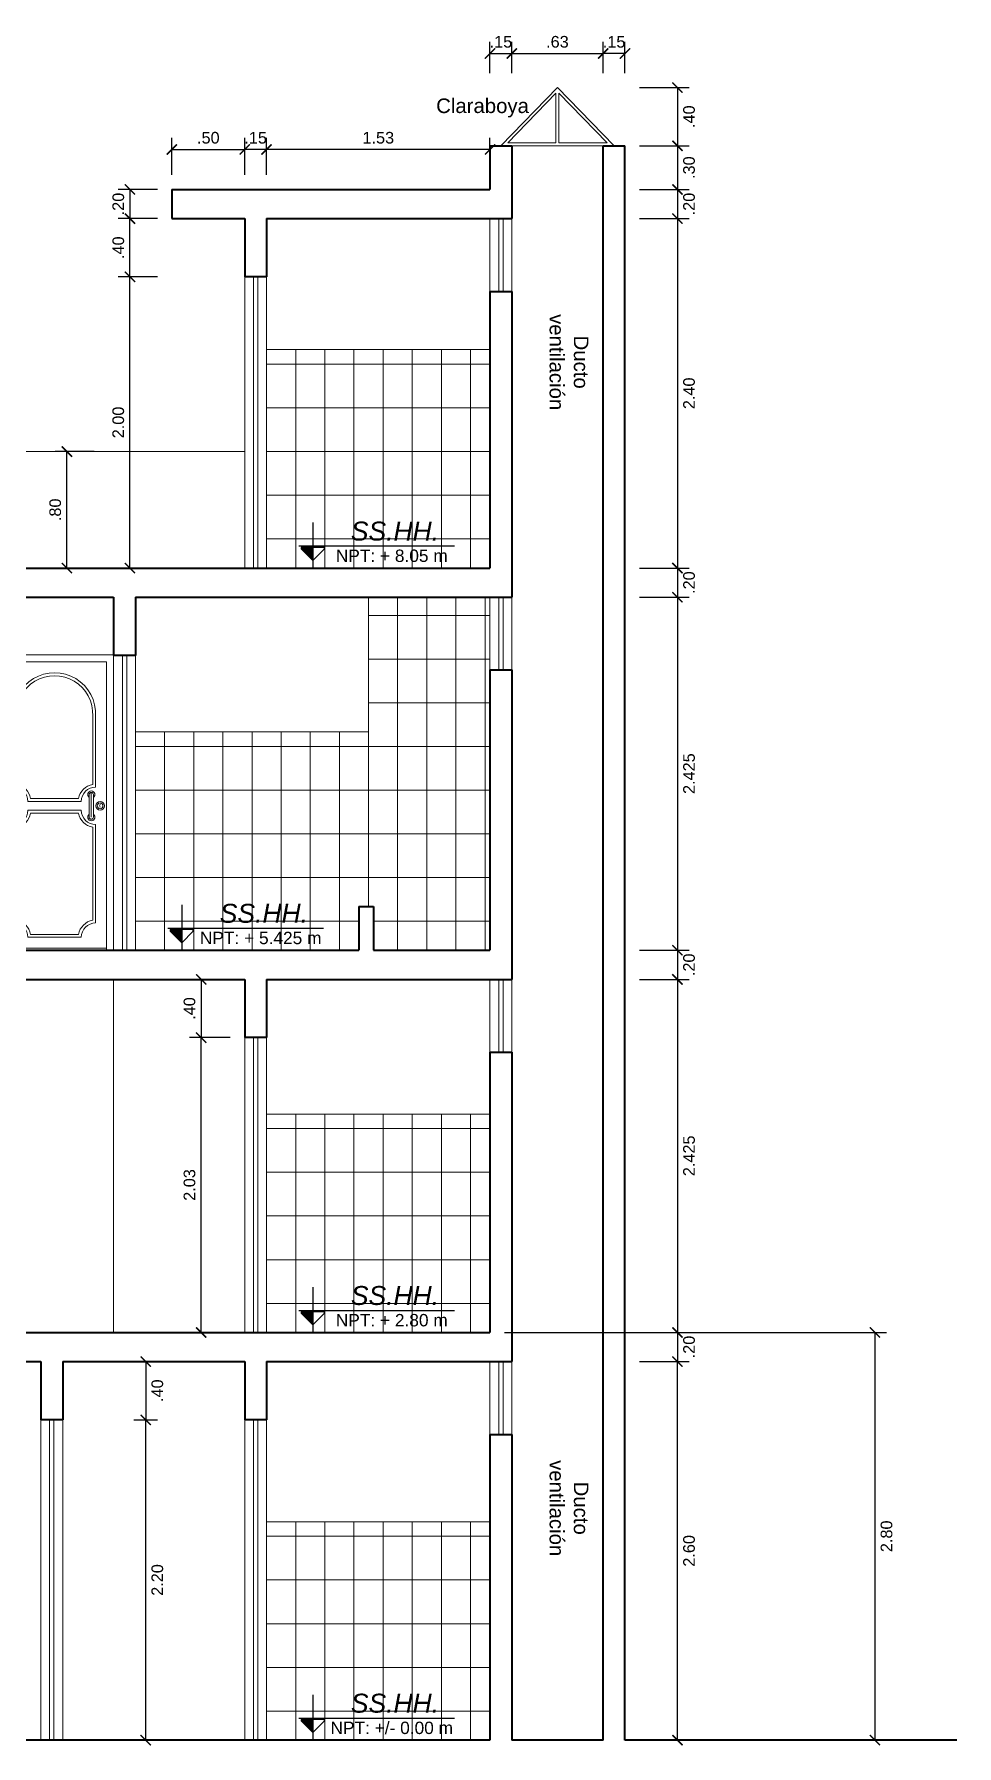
# Model space of a CAD drawing. Header units: millimetres. Extents: x 148 to 461, y 24 to 94.
# Drawn here: x 179.15 to 185.48, y 43.64 to 55.4 of the extents above; entities that cross this region are included whole.
import ezdxf

# ---------------------------------------------------------------- set-up
doc = ezdxf.new("R2010")
doc.units = ezdxf.units.MM
doc.header["$PDMODE"] = 32
doc.linetypes.add('HIDDEN2', pattern=[4.7625, 3.175, -1.5875])
doc.layers.get('0').update_dxf_attribs({"lineweight": 0})
doc.layers.get('Defpoints').update_dxf_attribs({"lineweight": 0})
for name, color, linetype, lineweight in [('A-Dims', 22, 'Continuous', 0), ('A-Stair', 53, 'Continuous', 0), ('A-Text', 30, 'Continuous', 30), ('A-Wall', 153, 'Continuous', 40), ('A-Window Glass', 111, 'Continuous', 0), ('ARQ-PORTAS', 124, 'Continuous', 0), ('linea fachada', 181, 'Continuous', 40), ('muros bajos', 223, 'HIDDEN2', 18)]:
    doc.layers.add(name, color=color, linetype=linetype, lineweight=lineweight)
doc.styles.add('ejes', font='swissel.ttf')
doc.dimstyles.new('DIM50', dxfattribs={"dimtxt": 0.08, "dimasz": 0.07, "dimexe": 0.08, "dimexo": 0.1, "dimgap": 0.04, "dimtad": 2, "dimzin": 4, "dimdsep": 46, "dimtxsty": 'ejes', "dimblk": 'ARCHTICK', "dimcen": 0.05, "dimadec": 0, "dimazin": 0, "dimtfac": 1, "dimtix": 1, "dimtmove": 0, "dimatfit": 3, "dimfxl": 0.08, "dimarcsym": 0})

# ---------------------------------------------------------------- blocks, each defined once
blk = doc.blocks.new('_ArchTick')
at = {"color": 0, "linetype": 'ByBlock', "const_width": 0.15}
blk.add_lwpolyline([(-0.5, -0.5), (0.5, 0.5)], dxfattribs=at)
blk = doc.blocks.new('*D70')
at = {"layer": 'A-Dims', "color": 0, "lineweight": -2}
for p, q in [((179.991, 54.333), (179.723, 54.333)), ((179.803, 54.333), (179.803, 54.133)), ((179.991, 54.133), (179.723, 54.133))]:
    blk.add_line(p, q, dxfattribs=at)
at = {"layer": 'Defpoints', "color": 0}
for p in [(180.091, 54.333), (179.803, 54.133), (180.091, 54.133)]:
    blk.add_point(p, dxfattribs=at)
at = {"layer": 'A-Dims', "color": 0, "lineweight": -2, "xscale": 0.07, "yscale": 0.07, "zscale": 0.07}
for p, rotation in [((179.803, 54.333), 270), ((179.803, 54.133), 90)]:
    blk.add_blockref('_ArchTick', p, dxfattribs=dict(at, rotation=rotation))
at = {"layer": 'A-Dims', "color": 0, "insert": (179.723, 54.233), "char_height": 0.08, "attachment_point": 5, "rotation": 90, "style": 'ejes'}
blk.add_mtext('.20', dxfattribs=at)
blk = doc.blocks.new('*D71')
at = {"layer": 'A-Dims', "color": 0, "lineweight": -2}
for p, q in [((179.991, 54.133), (179.723, 54.133)), ((179.803, 53.733), (179.803, 54.133)), ((179.991, 53.733), (179.723, 53.733))]:
    blk.add_line(p, q, dxfattribs=at)
at = {"layer": 'Defpoints', "color": 0}
for p in [(179.803, 54.133), (180.091, 54.133), (180.091, 53.733)]:
    blk.add_point(p, dxfattribs=at)
at = {"layer": 'A-Dims', "color": 0, "lineweight": -2, "xscale": 0.07, "yscale": 0.07, "zscale": 0.07}
for p, rotation in [((179.803, 54.133), 90), ((179.803, 53.733), 270)]:
    blk.add_blockref('_ArchTick', p, dxfattribs=dict(at, rotation=rotation))
at = {"layer": 'A-Dims', "color": 0, "insert": (179.723, 53.933), "char_height": 0.08, "attachment_point": 5, "rotation": 90, "style": 'ejes'}
blk.add_mtext('.40', dxfattribs=at)
blk = doc.blocks.new('*D72')
at = {"layer": 'A-Dims', "color": 0, "lineweight": -2}
for p, q in [((179.557, 52.533), (179.29, 52.533)), ((179.37, 51.733), (179.37, 52.533)), ((179.557, 51.733), (179.29, 51.733))]:
    blk.add_line(p, q, dxfattribs=at)
at = {"layer": 'Defpoints', "color": 0}
for p in [(179.37, 52.533), (179.657, 52.533), (179.657, 51.733)]:
    blk.add_point(p, dxfattribs=at)
at = {"layer": 'A-Dims', "color": 0, "lineweight": -2, "xscale": 0.07, "yscale": 0.07, "zscale": 0.07}
for p, rotation in [((179.37, 52.533), 90), ((179.37, 51.733), 270)]:
    blk.add_blockref('_ArchTick', p, dxfattribs=dict(at, rotation=rotation))
at = {"layer": 'A-Dims', "color": 0, "insert": (179.29, 52.133), "char_height": 0.08, "attachment_point": 5, "rotation": 90, "style": 'ejes'}
blk.add_mtext('.80', dxfattribs=at)
blk = doc.blocks.new('*D73')
at = {"layer": 'A-Dims', "color": 0, "lineweight": -2}
for p, q in [((179.991, 53.733), (179.723, 53.733)), ((179.803, 51.733), (179.803, 53.733)), ((179.991, 51.733), (179.723, 51.733))]:
    blk.add_line(p, q, dxfattribs=at)
at = {"layer": 'Defpoints', "color": 0}
for p in [(179.803, 53.733), (180.091, 53.733), (180.091, 51.733)]:
    blk.add_point(p, dxfattribs=at)
at = {"layer": 'A-Dims', "color": 0, "lineweight": -2, "xscale": 0.07, "yscale": 0.07, "zscale": 0.07}
for p, rotation in [((179.803, 53.733), 90), ((179.803, 51.733), 270)]:
    blk.add_blockref('_ArchTick', p, dxfattribs=dict(at, rotation=rotation))
at = {"layer": 'A-Dims', "color": 0, "insert": (179.723, 52.733), "char_height": 0.08, "attachment_point": 5, "rotation": 90, "style": 'ejes'}
blk.add_mtext('2.00', dxfattribs=at)
blk = doc.blocks.new('*D74')
at = {"layer": 'A-Dims', "color": 0, "lineweight": -2}
for p, q in [((180.091, 54.433), (180.091, 54.688)), ((180.591, 54.433), (180.591, 54.688)), ((180.091, 54.608), (180.591, 54.608))]:
    blk.add_line(p, q, dxfattribs=at)
at = {"layer": 'Defpoints', "color": 0}
for p in [(180.591, 54.608), (180.091, 54.333), (180.591, 54.333)]:
    blk.add_point(p, dxfattribs=at)
at = {"layer": 'A-Dims', "color": 0, "lineweight": -2, "xscale": 0.07, "yscale": 0.07, "zscale": 0.07, "rotation": 180}
blk.add_blockref('_ArchTick', (180.091, 54.608), dxfattribs=at)
at = {"layer": 'A-Dims', "color": 0, "lineweight": -2, "xscale": 0.07, "yscale": 0.07, "zscale": 0.07}
blk.add_blockref('_ArchTick', (180.591, 54.608), dxfattribs=at)
at = {"layer": 'A-Dims', "color": 0, "insert": (180.341, 54.688), "char_height": 0.08, "attachment_point": 5, "style": 'ejes'}
blk.add_mtext('.50', dxfattribs=at)
blk = doc.blocks.new('*D75')
at = {"layer": 'A-Dims', "color": 0, "lineweight": -2}
for p, q in [((180.591, 54.433), (180.591, 54.688)), ((180.741, 54.433), (180.741, 54.688)), ((180.741, 54.608), (180.591, 54.608))]:
    blk.add_line(p, q, dxfattribs=at)
at = {"layer": 'Defpoints', "color": 0}
for p in [(180.591, 54.608), (180.591, 54.333), (180.741, 54.333)]:
    blk.add_point(p, dxfattribs=at)
at = {"layer": 'A-Dims', "color": 0, "lineweight": -2, "xscale": 0.07, "yscale": 0.07, "zscale": 0.07}
blk.add_blockref('_ArchTick', (180.591, 54.608), dxfattribs=at)
at = {"layer": 'A-Dims', "color": 0, "lineweight": -2, "xscale": 0.07, "yscale": 0.07, "zscale": 0.07, "rotation": 180}
blk.add_blockref('_ArchTick', (180.741, 54.608), dxfattribs=at)
at = {"layer": 'A-Dims', "color": 0, "insert": (180.666, 54.688), "char_height": 0.08, "attachment_point": 5, "style": 'ejes'}
blk.add_mtext('.15', dxfattribs=at)
blk = doc.blocks.new('*D76')
at = {"layer": 'A-Dims', "color": 0, "lineweight": -2}
for p, q in [((180.741, 54.433), (180.741, 54.688)), ((182.275, 54.433), (182.275, 54.688)), ((182.275, 54.608), (180.741, 54.608))]:
    blk.add_line(p, q, dxfattribs=at)
at = {"layer": 'Defpoints', "color": 0}
for p in [(180.741, 54.608), (180.741, 54.333), (182.275, 54.333)]:
    blk.add_point(p, dxfattribs=at)
at = {"layer": 'A-Dims', "color": 0, "lineweight": -2, "xscale": 0.07, "yscale": 0.07, "zscale": 0.07, "rotation": 180}
blk.add_blockref('_ArchTick', (180.741, 54.608), dxfattribs=at)
at = {"layer": 'A-Dims', "color": 0, "lineweight": -2, "xscale": 0.07, "yscale": 0.07, "zscale": 0.07}
blk.add_blockref('_ArchTick', (182.275, 54.608), dxfattribs=at)
at = {"layer": 'A-Dims', "color": 0, "insert": (181.508, 54.688), "char_height": 0.08, "attachment_point": 5, "style": 'ejes'}
blk.add_mtext('1.53', dxfattribs=at)
blk = doc.blocks.new('*D79')
at = {"layer": 'A-Dims', "color": 0, "lineweight": -2}
for p, q in [((179.83, 46.283), (179.991, 46.283)), ((179.911, 46.283), (179.911, 45.883)), ((179.83, 45.883), (179.991, 45.883))]:
    blk.add_line(p, q, dxfattribs=at)
at = {"layer": 'Defpoints', "color": 0}
for p in [(179.73, 46.283), (179.73, 45.883), (179.911, 45.883)]:
    blk.add_point(p, dxfattribs=at)
at = {"layer": 'A-Dims', "color": 0, "lineweight": -2, "xscale": 0.07, "yscale": 0.07, "zscale": 0.07}
for p, rotation in [((179.911, 46.283), 90), ((179.911, 45.883), 270)]:
    blk.add_blockref('_ArchTick', p, dxfattribs=dict(at, rotation=rotation))
at = {"layer": 'A-Dims', "color": 0, "insert": (179.991, 46.083), "char_height": 0.08, "attachment_point": 5, "rotation": 90, "style": 'ejes'}
blk.add_mtext('.40', dxfattribs=at)
blk = doc.blocks.new('*D80')
at = {"layer": 'A-Dims', "color": 0, "lineweight": -2}
for p, q in [((179.83, 45.883), (179.991, 45.883)), ((179.911, 43.683), (179.911, 45.883)), ((179.83, 43.683), (179.991, 43.683))]:
    blk.add_line(p, q, dxfattribs=at)
at = {"layer": 'Defpoints', "color": 0}
for p in [(179.73, 45.883), (179.911, 45.883), (179.73, 43.683)]:
    blk.add_point(p, dxfattribs=at)
at = {"layer": 'A-Dims', "color": 0, "lineweight": -2, "xscale": 0.07, "yscale": 0.07, "zscale": 0.07}
for p, rotation in [((179.911, 45.883), 90), ((179.911, 43.683), 270)]:
    blk.add_blockref('_ArchTick', p, dxfattribs=dict(at, rotation=rotation))
at = {"layer": 'A-Dims', "color": 0, "insert": (179.991, 44.783), "char_height": 0.08, "attachment_point": 5, "rotation": 90, "style": 'ejes'}
blk.add_mtext('2.20', dxfattribs=at)
blk = doc.blocks.new('*D91')
at = {"layer": 'A-Dims', "color": 0, "lineweight": -2}
for p, q in [((180.491, 48.908), (180.212, 48.908)), ((180.292, 48.908), (180.292, 48.508)), ((180.491, 48.508), (180.212, 48.508))]:
    blk.add_line(p, q, dxfattribs=at)
at = {"layer": 'Defpoints', "color": 0}
for p in [(180.591, 48.908), (180.292, 48.508), (180.591, 48.508)]:
    blk.add_point(p, dxfattribs=at)
at = {"layer": 'A-Dims', "color": 0, "lineweight": -2, "xscale": 0.07, "yscale": 0.07, "zscale": 0.07}
for p, rotation in [((180.292, 48.908), 90), ((180.292, 48.508), 270)]:
    blk.add_blockref('_ArchTick', p, dxfattribs=dict(at, rotation=rotation))
at = {"layer": 'A-Dims', "color": 0, "insert": (180.212, 48.708), "char_height": 0.08, "attachment_point": 5, "rotation": 90, "style": 'ejes'}
blk.add_mtext('.40', dxfattribs=at)
blk = doc.blocks.new('*D92')
at = {"layer": 'A-Dims', "color": 0, "lineweight": -2}
for p, q in [((180.491, 48.508), (180.212, 48.508)), ((180.292, 46.483), (180.292, 48.508)), ((180.491, 46.483), (180.212, 46.483))]:
    blk.add_line(p, q, dxfattribs=at)
at = {"layer": 'Defpoints', "color": 0}
for p in [(180.292, 48.508), (180.591, 48.508), (180.591, 46.483)]:
    blk.add_point(p, dxfattribs=at)
at = {"layer": 'A-Dims', "color": 0, "lineweight": -2, "xscale": 0.07, "yscale": 0.07, "zscale": 0.07}
for p, rotation in [((180.292, 48.508), 90), ((180.292, 46.483), 270)]:
    blk.add_blockref('_ArchTick', p, dxfattribs=dict(at, rotation=rotation))
at = {"layer": 'A-Dims', "color": 0, "insert": (180.212, 47.496), "char_height": 0.08, "attachment_point": 5, "rotation": 90, "style": 'ejes'}
blk.add_mtext('2.03', dxfattribs=at)
blk = doc.blocks.new('*D93')
at = {"layer": 'A-Dims', "color": 0, "lineweight": -2}
for p, q in [((183.052, 55.133), (183.052, 55.347)), ((183.202, 55.267), (183.052, 55.267)), ((183.202, 55.133), (183.202, 55.347))]:
    blk.add_line(p, q, dxfattribs=at)
at = {"layer": 'Defpoints', "color": 0}
for p in [(183.052, 55.267), (183.052, 55.033), (183.202, 55.033)]:
    blk.add_point(p, dxfattribs=at)
at = {"layer": 'A-Dims', "color": 0, "lineweight": -2, "xscale": 0.07, "yscale": 0.07, "zscale": 0.07}
blk.add_blockref('_ArchTick', (183.052, 55.267), dxfattribs=at)
at = {"layer": 'A-Dims', "color": 0, "lineweight": -2, "xscale": 0.07, "yscale": 0.07, "zscale": 0.07, "rotation": 180}
blk.add_blockref('_ArchTick', (183.202, 55.267), dxfattribs=at)
at = {"layer": 'A-Dims', "color": 0, "insert": (183.127, 55.347), "char_height": 0.08, "attachment_point": 5, "style": 'ejes'}
blk.add_mtext('.15', dxfattribs=at)
blk = doc.blocks.new('*D94')
at = {"layer": 'A-Dims', "color": 0, "lineweight": -2}
for p, q in [((182.425, 55.133), (182.425, 55.347)), ((182.425, 55.267), (183.052, 55.267)), ((183.052, 55.133), (183.052, 55.347))]:
    blk.add_line(p, q, dxfattribs=at)
at = {"layer": 'Defpoints', "color": 0}
for p in [(183.052, 55.267), (182.425, 55.033), (183.052, 55.033)]:
    blk.add_point(p, dxfattribs=at)
at = {"layer": 'A-Dims', "color": 0, "lineweight": -2, "xscale": 0.07, "yscale": 0.07, "zscale": 0.07, "rotation": 180}
blk.add_blockref('_ArchTick', (182.425, 55.267), dxfattribs=at)
at = {"layer": 'A-Dims', "color": 0, "lineweight": -2, "xscale": 0.07, "yscale": 0.07, "zscale": 0.07}
blk.add_blockref('_ArchTick', (183.052, 55.267), dxfattribs=at)
at = {"layer": 'A-Dims', "color": 0, "insert": (182.738, 55.347), "char_height": 0.08, "attachment_point": 5, "style": 'ejes'}
blk.add_mtext('.63', dxfattribs=at)
blk = doc.blocks.new('*D95')
at = {"layer": 'A-Dims', "color": 0, "lineweight": -2}
for p, q in [((182.275, 55.133), (182.275, 55.347)), ((182.275, 55.267), (182.425, 55.267)), ((182.425, 55.133), (182.425, 55.347))]:
    blk.add_line(p, q, dxfattribs=at)
at = {"layer": 'Defpoints', "color": 0}
for p in [(182.425, 55.267), (182.275, 55.033), (182.425, 55.033)]:
    blk.add_point(p, dxfattribs=at)
at = {"layer": 'A-Dims', "color": 0, "lineweight": -2, "xscale": 0.07, "yscale": 0.07, "zscale": 0.07}
blk.add_blockref('_ArchTick', (182.275, 55.267), dxfattribs=at)
at = {"layer": 'A-Dims', "color": 0, "lineweight": -2, "xscale": 0.07, "yscale": 0.07, "zscale": 0.07, "rotation": 180}
blk.add_blockref('_ArchTick', (182.425, 55.267), dxfattribs=at)
at = {"layer": 'A-Dims', "color": 0, "insert": (182.35, 55.347), "char_height": 0.08, "attachment_point": 5, "style": 'ejes'}
blk.add_mtext('.15', dxfattribs=at)
blk = doc.blocks.new('A$C5F8158DF')
at = {"layer": 'ARQ-PORTAS'}
for p, q in [((0, 2.05), (0.82, 2.05)), ((0, 2.05), (0, 0)), ((0.82, 2.05), (0.82, 0)), ((0.05, 2), (0.77, 2)), ((0.05, 0), (0.05, 2)), ((0.05, 2), (0.05, 0.015)), ((0.77, 2), (0.77, 0)), ((0.125, 1.625), (0.125, 1.132)), ((0.145, 1.625), (0.145, 1.151)), ((0.675, 1.151), (0.675, 1.625)), ((0.695, 1.132), (0.695, 1.625)), ((0.14, 0.924), (0.14, 1.08)), ((0.155, 0.924), (0.155, 1.095)), ((0.17, 0.924), (0.17, 1.08)), ((0.595, 1.032), (0.225, 1.032)), ((0.595, 0.972), (0.225, 0.972)), ((0.577, 1.052), (0.243, 1.052)), ((0.577, 0.952), (0.243, 0.952)), ((0.125, 0.872), (0.125, 0.19)), ((0.145, 0.854), (0.145, 0.208)), ((0.675, 0.208), (0.675, 0.854)), ((0.695, 0.19), (0.695, 0.872)), ((0.77, 0.015), (0.05, 0.015)), ((0.595, 0.09), (0.225, 0.09)), ((0.577, 0.11), (0.243, 0.11)), ((0.05, 0), (0, 0)), ((0.77, 0), (0.05, 0)), ((0.77, 0), (0.82, 0))]:
    blk.add_line(p, q, dxfattribs=at)
at = {"layer": 'ARQ-PORTAS', "const_width": 0.005}
blk.add_lwpolyline([(0.093, 1.018), (0.093, 1.012), (0.097, 1.008), (0.097, 1.002), (0.095, 1), (0.095, 0.997), (0.094, 0.993), (0.095, 0.991), (0.096, 0.989)], dxfattribs=at)
at = {"layer": 'ARQ-PORTAS'}
for radius in [0.03, 0.02]:
    blk.add_circle((0.094, 1.002), radius, dxfattribs=at)
for centre, radius, start, end in [((0.41, 1.64), 0.285, 357.0624, 182.9376), ((0.41, 1.64), 0.265, 356.8469, 183.1531), ((0.125, 1.032), 0.1, 0, 90), ((0.155, 1.08), 0.025, 306.8699, 233.1301), ((0.155, 1.08), 0.015, 0, 180), ((0.125, 1.032), 0.12, 9.5941, 80.4059), ((0.695, 1.032), 0.12, 99.5941, 170.4059), ((0.695, 1.032), 0.1, 90, 180), ((0.125, 0.972), 0.1, 270, 0), ((0.125, 0.972), 0.12, 279.5941, 350.4059), ((0.695, 0.972), 0.12, 189.5941, 260.4059), ((0.695, 0.972), 0.1, 180, 270), ((0.155, 0.924), 0.025, 126.8699, 53.1301), ((0.155, 0.924), 0.015, 180, 0), ((0.125, 0.09), 0.1, 0, 90), ((0.125, 0.09), 0.12, 9.5941, 80.4059), ((0.695, 0.09), 0.12, 99.5941, 170.4059), ((0.695, 0.09), 0.1, 90, 180)]:
    blk.add_arc(centre, radius, start, end, dxfattribs=at)
blk = doc.blocks.new('*D109')
at = {"layer": 'A-Dims', "color": 0, "lineweight": -2}
for p, q in [((183.302, 46.283), (183.642, 46.283)), ((183.562, 43.683), (183.562, 46.283)), ((183.302, 43.683), (183.642, 43.683))]:
    blk.add_line(p, q, dxfattribs=at)
at = {"layer": 'Defpoints', "color": 0}
for p in [(183.202, 46.283), (183.562, 46.283), (183.202, 43.683)]:
    blk.add_point(p, dxfattribs=at)
at = {"layer": 'A-Dims', "color": 0, "lineweight": -2, "xscale": 0.07, "yscale": 0.07, "zscale": 0.07}
for p, rotation in [((183.562, 46.283), 90), ((183.562, 43.683), 270)]:
    blk.add_blockref('_ArchTick', p, dxfattribs=dict(at, rotation=rotation))
at = {"layer": 'A-Dims', "color": 0, "insert": (183.642, 44.983), "char_height": 0.08, "attachment_point": 5, "rotation": 90, "style": 'ejes'}
blk.add_mtext('2.60', dxfattribs=at)
blk = doc.blocks.new('*D110')
at = {"layer": 'A-Dims', "color": 0, "lineweight": -2}
for p, q in [((183.302, 46.483), (183.642, 46.483)), ((183.562, 46.483), (183.562, 46.283)), ((183.302, 46.283), (183.642, 46.283))]:
    blk.add_line(p, q, dxfattribs=at)
at = {"layer": 'Defpoints', "color": 0}
for p in [(183.202, 46.483), (183.202, 46.283), (183.562, 46.283)]:
    blk.add_point(p, dxfattribs=at)
at = {"layer": 'A-Dims', "color": 0, "lineweight": -2, "xscale": 0.07, "yscale": 0.07, "zscale": 0.07}
for p, rotation in [((183.562, 46.483), 270), ((183.562, 46.283), 90)]:
    blk.add_blockref('_ArchTick', p, dxfattribs=dict(at, rotation=rotation))
at = {"layer": 'A-Dims', "color": 0, "insert": (183.642, 46.383), "char_height": 0.08, "attachment_point": 5, "rotation": 90, "style": 'ejes'}
blk.add_mtext('.20', dxfattribs=at)
blk = doc.blocks.new('*D111')
at = {"layer": 'A-Dims', "color": 0, "lineweight": -2}
for p, q in [((183.302, 48.908), (183.642, 48.908)), ((183.562, 48.908), (183.562, 46.483)), ((183.302, 46.483), (183.642, 46.483))]:
    blk.add_line(p, q, dxfattribs=at)
at = {"layer": 'Defpoints', "color": 0}
for p in [(183.202, 48.908), (183.202, 46.483), (183.562, 46.483)]:
    blk.add_point(p, dxfattribs=at)
at = {"layer": 'A-Dims', "color": 0, "lineweight": -2, "xscale": 0.07, "yscale": 0.07, "zscale": 0.07}
for p, rotation in [((183.562, 48.908), 90), ((183.562, 46.483), 270)]:
    blk.add_blockref('_ArchTick', p, dxfattribs=dict(at, rotation=rotation))
at = {"layer": 'A-Dims', "color": 0, "insert": (183.642, 47.696), "char_height": 0.08, "attachment_point": 5, "rotation": 90, "style": 'ejes'}
blk.add_mtext('2.425', dxfattribs=at)
blk = doc.blocks.new('*D112')
at = {"layer": 'A-Dims', "color": 0, "lineweight": -2}
for p, q in [((183.302, 49.108), (183.642, 49.108)), ((183.562, 49.108), (183.562, 48.908)), ((183.302, 48.908), (183.642, 48.908))]:
    blk.add_line(p, q, dxfattribs=at)
at = {"layer": 'Defpoints', "color": 0}
for p in [(183.202, 49.108), (183.202, 48.908), (183.562, 48.908)]:
    blk.add_point(p, dxfattribs=at)
at = {"layer": 'A-Dims', "color": 0, "lineweight": -2, "xscale": 0.07, "yscale": 0.07, "zscale": 0.07}
for p, rotation in [((183.562, 49.108), 270), ((183.562, 48.908), 90)]:
    blk.add_blockref('_ArchTick', p, dxfattribs=dict(at, rotation=rotation))
at = {"layer": 'A-Dims', "color": 0, "insert": (183.642, 49.008), "char_height": 0.08, "attachment_point": 5, "rotation": 90, "style": 'ejes'}
blk.add_mtext('.20', dxfattribs=at)
blk = doc.blocks.new('*D113')
at = {"layer": 'A-Dims', "color": 0, "lineweight": -2}
for p, q in [((183.302, 51.533), (183.642, 51.533)), ((183.562, 51.533), (183.562, 49.108)), ((183.302, 49.108), (183.642, 49.108))]:
    blk.add_line(p, q, dxfattribs=at)
at = {"layer": 'Defpoints', "color": 0}
for p in [(183.202, 51.533), (183.202, 49.108), (183.562, 49.108)]:
    blk.add_point(p, dxfattribs=at)
at = {"layer": 'A-Dims', "color": 0, "lineweight": -2, "xscale": 0.07, "yscale": 0.07, "zscale": 0.07}
for p, rotation in [((183.562, 51.533), 90), ((183.562, 49.108), 270)]:
    blk.add_blockref('_ArchTick', p, dxfattribs=dict(at, rotation=rotation))
at = {"layer": 'A-Dims', "color": 0, "insert": (183.642, 50.321), "char_height": 0.08, "attachment_point": 5, "rotation": 90, "style": 'ejes'}
blk.add_mtext('2.425', dxfattribs=at)
blk = doc.blocks.new('*D114')
at = {"layer": 'A-Dims', "color": 0, "lineweight": -2}
for p, q in [((183.302, 51.733), (183.642, 51.733)), ((183.562, 51.733), (183.562, 51.533)), ((183.302, 51.533), (183.642, 51.533))]:
    blk.add_line(p, q, dxfattribs=at)
at = {"layer": 'Defpoints', "color": 0}
for p in [(183.202, 51.733), (183.202, 51.533), (183.562, 51.533)]:
    blk.add_point(p, dxfattribs=at)
at = {"layer": 'A-Dims', "color": 0, "lineweight": -2, "xscale": 0.07, "yscale": 0.07, "zscale": 0.07}
for p, rotation in [((183.562, 51.733), 270), ((183.562, 51.533), 90)]:
    blk.add_blockref('_ArchTick', p, dxfattribs=dict(at, rotation=rotation))
at = {"layer": 'A-Dims', "color": 0, "insert": (183.642, 51.633), "char_height": 0.08, "attachment_point": 5, "rotation": 90, "style": 'ejes'}
blk.add_mtext('.20', dxfattribs=at)
blk = doc.blocks.new('*D115')
at = {"layer": 'A-Dims', "color": 0, "lineweight": -2}
for p, q in [((183.302, 54.133), (183.642, 54.133)), ((183.562, 54.133), (183.562, 51.733)), ((183.302, 51.733), (183.642, 51.733))]:
    blk.add_line(p, q, dxfattribs=at)
at = {"layer": 'Defpoints', "color": 0}
for p in [(183.202, 54.133), (183.202, 51.733), (183.562, 51.733)]:
    blk.add_point(p, dxfattribs=at)
at = {"layer": 'A-Dims', "color": 0, "lineweight": -2, "xscale": 0.07, "yscale": 0.07, "zscale": 0.07}
for p, rotation in [((183.562, 54.133), 90), ((183.562, 51.733), 270)]:
    blk.add_blockref('_ArchTick', p, dxfattribs=dict(at, rotation=rotation))
at = {"layer": 'A-Dims', "color": 0, "insert": (183.642, 52.933), "char_height": 0.08, "attachment_point": 5, "rotation": 90, "style": 'ejes'}
blk.add_mtext('2.40', dxfattribs=at)
blk = doc.blocks.new('*D116')
at = {"layer": 'A-Dims', "color": 0, "lineweight": -2}
for p, q in [((183.302, 54.333), (183.642, 54.333)), ((183.562, 54.333), (183.562, 54.133)), ((183.302, 54.133), (183.642, 54.133))]:
    blk.add_line(p, q, dxfattribs=at)
at = {"layer": 'Defpoints', "color": 0}
for p in [(183.202, 54.333), (183.202, 54.133), (183.562, 54.133)]:
    blk.add_point(p, dxfattribs=at)
at = {"layer": 'A-Dims', "color": 0, "lineweight": -2, "xscale": 0.07, "yscale": 0.07, "zscale": 0.07}
for p, rotation in [((183.562, 54.333), 270), ((183.562, 54.133), 90)]:
    blk.add_blockref('_ArchTick', p, dxfattribs=dict(at, rotation=rotation))
at = {"layer": 'A-Dims', "color": 0, "insert": (183.642, 54.233), "char_height": 0.08, "attachment_point": 5, "rotation": 90, "style": 'ejes'}
blk.add_mtext('.20', dxfattribs=at)
blk = doc.blocks.new('*D117')
at = {"layer": 'A-Dims', "color": 0, "lineweight": -2}
for p, q in [((183.302, 54.633), (183.642, 54.633)), ((183.562, 54.633), (183.562, 54.333)), ((183.302, 54.333), (183.642, 54.333))]:
    blk.add_line(p, q, dxfattribs=at)
at = {"layer": 'Defpoints', "color": 0}
for p in [(183.202, 54.633), (183.202, 54.333), (183.562, 54.333)]:
    blk.add_point(p, dxfattribs=at)
at = {"layer": 'A-Dims', "color": 0, "lineweight": -2, "xscale": 0.07, "yscale": 0.07, "zscale": 0.07}
for p, rotation in [((183.562, 54.633), 90), ((183.562, 54.333), 270)]:
    blk.add_blockref('_ArchTick', p, dxfattribs=dict(at, rotation=rotation))
at = {"layer": 'A-Dims', "color": 0, "insert": (183.642, 54.483), "char_height": 0.08, "attachment_point": 5, "rotation": 90, "style": 'ejes'}
blk.add_mtext('.30', dxfattribs=at)
blk = doc.blocks.new('*D118')
at = {"layer": 'A-Dims', "color": 0, "lineweight": -2}
for p, q in [((183.302, 55.033), (183.642, 55.033)), ((183.562, 55.033), (183.562, 54.633)), ((183.302, 54.633), (183.642, 54.633))]:
    blk.add_line(p, q, dxfattribs=at)
at = {"layer": 'Defpoints', "color": 0}
for p in [(183.202, 55.033), (183.202, 54.633), (183.562, 54.633)]:
    blk.add_point(p, dxfattribs=at)
at = {"layer": 'A-Dims', "color": 0, "lineweight": -2, "xscale": 0.07, "yscale": 0.07, "zscale": 0.07}
for p, rotation in [((183.562, 55.033), 90), ((183.562, 54.633), 270)]:
    blk.add_blockref('_ArchTick', p, dxfattribs=dict(at, rotation=rotation))
at = {"layer": 'A-Dims', "color": 0, "insert": (183.642, 54.833), "char_height": 0.08, "attachment_point": 5, "rotation": 90, "style": 'ejes'}
blk.add_mtext('.40', dxfattribs=at)
blk = doc.blocks.new('*D590')
at = {"layer": 'A-Stair', "color": 0, "lineweight": -2}
for p, q in [((182.375, 46.483), (184.998, 46.483)), ((184.918, 46.483), (184.918, 43.683)), ((183.292, 43.683), (184.998, 43.683))]:
    blk.add_line(p, q, dxfattribs=at)
at = {"layer": 'Defpoints', "color": 0}
for p in [(182.275, 46.483), (183.192, 43.683), (184.918, 43.683)]:
    blk.add_point(p, dxfattribs=at)
at = {"layer": 'A-Stair', "color": 0, "lineweight": -2, "xscale": 0.07, "yscale": 0.07, "zscale": 0.07}
for p, rotation in [((184.918, 46.483), 90), ((184.918, 43.683), 270)]:
    blk.add_blockref('_ArchTick', p, dxfattribs=dict(at, rotation=rotation))
at = {"layer": 'A-Stair', "color": 0, "insert": (184.998, 45.083), "char_height": 0.08, "attachment_point": 5, "rotation": 90, "style": 'ejes'}
blk.add_mtext('2.80', dxfattribs=at)

msp = doc.modelspace()

# ---------------------------------------------------------------- hatches: boundary and pattern name
at = {"layer": 'A-Text'}
for points in [[(181.058, 51.785), (181.058, 51.875), (180.978, 51.875), (180.978, 51.865)], [(180.158, 49.16), (180.158, 49.25), (180.078, 49.25), (180.078, 49.24)], [(181.058, 46.535), (181.058, 46.625), (180.978, 46.625), (180.978, 46.615)], [(181.058, 43.735), (181.058, 43.825), (180.978, 43.825), (180.978, 43.815)]]:
    msp.add_hatch(color=256, dxfattribs=at).paths.add_polyline_path(points)

# ---------------------------------------------------------------- linework, layer by layer
at = {"layer": 'A-Stair'}
for p, q in [((182.738, 55.033), (182.35, 54.633)), ((182.738, 55.033), (183.127, 54.633)), ((182.728, 54.994), (182.397, 54.653)), ((182.728, 54.994), (182.728, 54.653)), ((182.748, 54.994), (183.08, 54.653)), ((182.748, 54.994), (182.748, 54.653)), ((182.397, 54.653), (182.728, 54.653)), ((182.425, 54.633), (183.052, 54.633)), ((182.748, 54.653), (183.08, 54.653)), ((180.591, 53.733), (180.591, 51.733)), ((180.651, 53.733), (180.651, 51.733)), ((180.681, 53.733), (180.681, 51.733)), ((180.741, 53.733), (180.741, 51.733)), ((177.841, 52.533), (180.591, 52.533)), ((179.691, 51.133), (179.691, 49.108)), ((179.751, 51.133), (179.751, 49.108)), ((179.781, 51.133), (179.781, 49.108)), ((179.841, 51.133), (179.841, 49.108)), ((179.691, 48.908), (179.691, 46.483)), ((180.591, 48.508), (180.591, 46.483)), ((180.651, 48.508), (180.651, 46.483)), ((180.681, 48.508), (180.681, 46.483)), ((180.741, 48.508), (180.741, 46.483)), ((179.191, 45.883), (179.191, 43.683)), ((179.251, 45.883), (179.251, 43.683)), ((179.281, 45.883), (179.281, 43.683)), ((179.341, 45.883), (179.341, 43.683)), ((180.591, 45.883), (180.591, 43.683)), ((180.651, 45.883), (180.651, 43.683)), ((180.681, 45.883), (180.681, 43.683)), ((180.741, 45.883), (180.741, 43.683))]:
    msp.add_line(p, q, dxfattribs=at)
at = {"layer": 'A-Stair', "color": 165}
for p, q in [((182.275, 53.233), (180.741, 53.233)), ((182.275, 53.133), (180.741, 53.133)), ((180.941, 53.233), (180.941, 51.733)), ((181.141, 53.233), (181.141, 51.733)), ((181.341, 53.233), (181.341, 51.733)), ((181.541, 53.233), (181.541, 51.733)), ((181.741, 53.233), (181.741, 51.733)), ((181.941, 53.233), (181.941, 51.733)), ((182.141, 53.233), (182.141, 51.733)), ((182.275, 52.833), (180.741, 52.833)), ((182.275, 52.533), (180.741, 52.533)), ((182.275, 52.233), (180.741, 52.233)), ((182.275, 51.933), (180.741, 51.933)), ((181.441, 51.533), (181.441, 49.408)), ((181.641, 51.533), (181.641, 49.108)), ((181.841, 51.533), (181.841, 49.108)), ((182.041, 51.533), (182.041, 49.108)), ((182.241, 51.533), (182.241, 49.108)), ((182.275, 51.408), (181.441, 51.408)), ((182.275, 51.108), (181.441, 51.108)), ((182.275, 50.808), (181.441, 50.808)), ((181.441, 50.608), (179.841, 50.608)), ((180.041, 50.608), (180.041, 49.108)), ((180.241, 50.608), (180.241, 49.108)), ((180.441, 50.608), (180.441, 49.108)), ((180.641, 50.608), (180.641, 49.108)), ((180.841, 50.608), (180.841, 49.108)), ((181.041, 50.608), (181.041, 49.108)), ((181.241, 50.608), (181.241, 49.108)), ((182.275, 50.508), (179.841, 50.508)), ((182.275, 50.208), (179.841, 50.208)), ((182.275, 49.908), (179.841, 49.908)), ((182.275, 49.608), (179.841, 49.608)), ((181.375, 49.308), (179.841, 49.308)), ((182.275, 49.308), (181.475, 49.308)), ((182.275, 47.983), (180.741, 47.983)), ((180.941, 47.983), (180.941, 46.483)), ((181.141, 47.983), (181.141, 46.483)), ((181.341, 47.983), (181.341, 46.483)), ((181.541, 47.983), (181.541, 46.483)), ((181.741, 47.983), (181.741, 46.483)), ((181.941, 47.983), (181.941, 46.483)), ((182.141, 47.983), (182.141, 46.483)), ((182.275, 47.883), (180.741, 47.883)), ((182.275, 47.583), (180.741, 47.583)), ((182.275, 47.283), (180.741, 47.283)), ((182.275, 46.983), (180.741, 46.983)), ((182.275, 46.683), (180.741, 46.683)), ((182.275, 45.183), (180.741, 45.183)), ((180.941, 45.183), (180.941, 43.683)), ((181.141, 45.183), (181.141, 43.683)), ((181.341, 45.183), (181.341, 43.683)), ((181.541, 45.183), (181.541, 43.683)), ((181.741, 45.183), (181.741, 43.683)), ((181.941, 45.183), (181.941, 43.683)), ((182.141, 45.183), (182.141, 43.683)), ((182.275, 45.083), (180.741, 45.083)), ((182.275, 44.783), (180.741, 44.783)), ((182.275, 44.483), (180.741, 44.483)), ((182.275, 44.183), (180.741, 44.183)), ((182.275, 43.883), (180.741, 43.883))]:
    msp.add_line(p, q, dxfattribs=at)
at = {"layer": 'A-Text'}
for p, q in [((181.058, 52.045), (181.058, 51.733)), ((180.962, 51.885), (182.031, 51.885)), ((180.158, 49.42), (180.158, 49.108)), ((180.062, 49.26), (181.131, 49.26)), ((181.058, 46.795), (181.058, 46.483)), ((180.962, 46.635), (182.031, 46.635)), ((181.058, 43.995), (181.058, 43.683)), ((180.962, 43.835), (182.031, 43.835))]:
    msp.add_line(p, q, dxfattribs=at)
for points in [[(181.058, 51.785), (181.138, 51.865), (181.138, 51.875), (180.978, 51.875), (180.978, 51.865), (181.058, 51.785)], [(180.158, 49.16), (180.238, 49.24), (180.238, 49.25), (180.078, 49.25), (180.078, 49.24), (180.158, 49.16)], [(181.058, 46.535), (181.138, 46.615), (181.138, 46.625), (180.978, 46.625), (180.978, 46.615), (181.058, 46.535)], [(181.058, 43.735), (181.138, 43.815), (181.138, 43.825), (180.978, 43.825), (180.978, 43.815), (181.058, 43.735)]]:
    msp.add_lwpolyline(points, dxfattribs=at)
at = {"layer": 'A-Wall', "color": 201}
for p, q in [((182.275, 43.683), (176.72, 43.683)), ((183.052, 43.683), (182.425, 43.683)), ((185.48, 43.683), (183.202, 43.683))]:
    msp.add_line(p, q, dxfattribs=at)
at = {"layer": 'A-Window Glass'}
for p, q in [((182.335, 53.633), (182.335, 54.133)), ((182.365, 53.633), (182.365, 54.133)), ((182.335, 51.033), (182.335, 51.533)), ((182.365, 51.033), (182.365, 51.533)), ((182.335, 48.408), (182.335, 48.908)), ((182.365, 48.408), (182.365, 48.908)), ((182.335, 45.783), (182.335, 46.283)), ((182.365, 45.783), (182.365, 46.283))]:
    msp.add_line(p, q, dxfattribs=at)
at = {"layer": 'linea fachada'}
for p, q in [((182.275, 54.633), (182.275, 54.333)), ((182.275, 54.633), (182.425, 54.633)), ((182.425, 54.633), (182.425, 54.133)), ((183.052, 43.683), (183.052, 54.633)), ((183.052, 54.633), (183.202, 54.633)), ((183.202, 43.683), (183.202, 54.633)), ((180.091, 54.333), (182.275, 54.333)), ((180.091, 54.333), (180.091, 54.133)), ((180.091, 54.133), (180.591, 54.133)), ((180.591, 54.133), (180.591, 53.733)), ((180.741, 54.133), (180.741, 53.733)), ((180.741, 54.133), (182.425, 54.133)), ((180.741, 53.733), (180.591, 53.733)), ((182.275, 53.633), (182.275, 51.733)), ((182.275, 53.633), (182.425, 53.633)), ((182.425, 53.633), (182.425, 51.533)), ((176.941, 51.733), (182.275, 51.733)), ((177.114, 51.533), (179.691, 51.533)), ((179.691, 51.533), (179.691, 51.133)), ((179.841, 51.533), (179.841, 51.133)), ((179.841, 51.533), (182.425, 51.533)), ((179.841, 51.133), (179.691, 51.133)), ((182.275, 51.033), (182.275, 49.108)), ((182.275, 51.033), (182.425, 51.033)), ((182.425, 51.033), (182.425, 48.908)), ((181.375, 49.408), (181.375, 49.108)), ((181.375, 49.408), (181.475, 49.408)), ((181.475, 49.408), (181.475, 49.108)), ((176.941, 49.108), (181.375, 49.108)), ((181.475, 49.108), (182.275, 49.108)), ((177.114, 48.908), (180.591, 48.908)), ((180.591, 48.908), (180.591, 48.508)), ((180.741, 48.908), (180.741, 48.508)), ((180.741, 48.908), (182.425, 48.908)), ((180.741, 48.508), (180.591, 48.508)), ((182.275, 48.408), (182.275, 46.483)), ((182.275, 48.408), (182.425, 48.408)), ((182.425, 48.408), (182.425, 46.283)), ((178.325, 46.483), (182.275, 46.483)), ((178.499, 46.283), (179.191, 46.283)), ((179.191, 46.283), (179.191, 45.883)), ((179.341, 46.283), (179.341, 45.883)), ((179.341, 46.283), (180.591, 46.283)), ((180.591, 46.283), (180.591, 45.883)), ((180.741, 46.283), (180.741, 45.883)), ((180.741, 46.283), (182.425, 46.283)), ((179.341, 45.883), (179.191, 45.883)), ((180.741, 45.883), (180.591, 45.883)), ((182.275, 45.783), (182.275, 43.683)), ((182.275, 45.783), (182.425, 45.783)), ((182.425, 45.783), (182.425, 43.683))]:
    msp.add_line(p, q, dxfattribs=at)
at = {"layer": 'muros bajos'}
for p, q in [((182.275, 53.633), (182.275, 54.133)), ((182.425, 53.633), (182.425, 54.133)), ((182.275, 51.033), (182.275, 51.533)), ((182.425, 51.033), (182.425, 51.533)), ((182.275, 48.408), (182.275, 48.908)), ((182.425, 48.408), (182.425, 48.908)), ((182.275, 45.783), (182.275, 46.283)), ((182.425, 45.783), (182.425, 46.283))]:
    msp.add_line(p, q, dxfattribs=at)

# ---------------------------------------------------------------- block references
at = {"layer": 'ARQ-PORTAS', "xscale": -0.9900000000000091, "yscale": 0.990000000000002, "zscale": 0.99}
msp.add_blockref('A$C5F8158DF', (179.691, 49.108), dxfattribs=at)

# ---------------------------------------------------------------- texts
at = {"layer": 'A-Text', "attachment_point": 1}
for s, insert, char_height, width in [('\\pxqc;{\\fArial|b0|i0|c0|p34;Claraboya}', (181.485, 54.958), 0.1, 1.47777), ('\\pxqc;{\\fArial|b0|i1|c0|p34;SS.HH.}', (180.662, 52.052), 0.13, 1.92123), ('\\pxqc;{\\fArial|b0|i0|c0|p34;NPT: + 8.05 m}', (180.64, 51.86), 0.085, 1.92123), ('\\pxqc;{\\fArial|b0|i1|c0|p34;SS.HH.}', (179.762, 49.427), 0.13, 1.92123), ('\\pxqc;{\\fArial|b0|i0|c0|p34;NPT: + 5.425 m}', (179.74, 49.235), 0.085, 1.92123), ('\\pxqc;{\\fArial|b0|i1|c0|p34;SS.HH.}', (180.662, 46.802), 0.13, 1.92123), ('\\pxqc;{\\fArial|b0|i0|c0|p34;NPT: + 2.80 m}', (180.64, 46.61), 0.085, 1.92123), ('\\pxqc;{\\fArial|b0|i1|c0|p34;SS.HH.}', (180.662, 44.002), 0.13, 1.92123), ('\\pxqc;{\\fArial|b0|i0|c0|p34;NPT: +/- 0.00 m}', (180.64, 43.81), 0.085, 1.92123)]:
    msp.add_mtext(s, dxfattribs=dict(at, insert=insert, char_height=char_height, width=width))
at = {"layer": 'A-Text', "char_height": 0.1, "width": 1.47777, "attachment_point": 1, "rotation": 270}
for insert in [(182.951, 53.886), (182.951, 46.015)]:
    msp.add_mtext('\\pxqc;{\\fArial|b0|i0|c0|p34;Ducto\\Pventilación}', dxfattribs=dict(at, insert=insert))

# ---------------------------------------------------------------- dimensions: what is measured, and where the dimension line sits
at = {"layer": 'A-Dims'}
for base, p1, p2, picture, middle in [((182.425, 55.267), (182.275, 55.033), (182.425, 55.033), '*D95', (182.35, 55.347)), ((183.052, 55.267), (182.425, 55.033), (183.052, 55.033), '*D94', (182.738, 55.347)), ((183.052, 55.267), (183.202, 55.033), (183.052, 55.033), '*D93', (183.127, 55.347)), ((180.591, 54.608), (180.091, 54.333), (180.591, 54.333), '*D74', (180.341, 54.688)), ((180.591, 54.608), (180.741, 54.333), (180.591, 54.333), '*D75', (180.666, 54.688)), ((180.741, 54.608), (182.275, 54.333), (180.741, 54.333), '*D76', (181.508, 54.688))]:
    dim = msp.add_linear_dim(base=base, p1=p1, p2=p2, dimstyle='DIM50', dxfattribs=at)
    dim.commit()
    dim.dimension.update_dxf_attribs({"geometry": picture, "text_midpoint": middle})
for base, p1, p2, picture, middle in [((183.562, 54.633), (183.202, 55.033), (183.202, 54.633), '*D118', (183.642, 54.833)), ((183.562, 54.333), (183.202, 54.633), (183.202, 54.333), '*D117', (183.642, 54.483)), ((179.803, 54.133), (180.091, 54.333), (180.091, 54.133), '*D70', (179.723, 54.233)), ((183.562, 54.133), (183.202, 54.333), (183.202, 54.133), '*D116', (183.642, 54.233)), ((179.803, 54.133), (180.091, 53.733), (180.091, 54.133), '*D71', (179.723, 53.933)), ((183.562, 51.733), (183.202, 54.133), (183.202, 51.733), '*D115', (183.642, 52.933)), ((179.803, 53.733), (180.091, 51.733), (180.091, 53.733), '*D73', (179.723, 52.733)), ((179.37, 52.533), (179.657, 51.733), (179.657, 52.533), '*D72', (179.29, 52.133)), ((183.562, 51.533), (183.202, 51.733), (183.202, 51.533), '*D114', (183.642, 51.633)), ((183.562, 48.908), (183.202, 49.108), (183.202, 48.908), '*D112', (183.642, 49.008)), ((180.292, 48.508), (180.591, 48.908), (180.591, 48.508), '*D91', (180.212, 48.708)), ((180.291969822, 48.50817227), (180.590801283, 46.48317227), (180.590801283, 48.50817227), '*D92', (180.211969822, 47.49567227)), ((183.562, 46.283), (183.202, 46.483), (183.202, 46.283), '*D110', (183.642, 46.383)), ((179.911, 45.883), (179.73, 46.283), (179.73, 45.883), '*D79', (179.991, 46.083)), ((183.562, 46.283), (183.202, 43.683), (183.202, 46.283), '*D109', (183.642, 44.983)), ((179.911, 45.883), (179.73, 43.683), (179.73, 45.883), '*D80', (179.991, 44.783))]:
    dim = msp.add_linear_dim(base=base, p1=p1, p2=p2, angle=90, dimstyle='DIM50', dxfattribs=at)
    dim.commit()
    dim.dimension.update_dxf_attribs({"geometry": picture, "text_midpoint": middle})
for base, p1, p2, picture, middle in [((183.562, 49.108), (183.202, 51.533), (183.202, 49.108), '*D113', (183.642, 50.321)), ((183.562, 46.483), (183.202, 48.908), (183.202, 46.483), '*D111', (183.642, 47.696))]:
    dim = msp.add_linear_dim(base=base, p1=p1, p2=p2, angle=90, text='2.425', dimstyle='DIM50', dxfattribs=at)
    dim.commit()
    dim.dimension.update_dxf_attribs({"geometry": picture, "text_midpoint": middle})
at = {"layer": 'A-Stair'}
dim = msp.add_linear_dim(base=(184.918, 43.683), p1=(182.275, 46.483), p2=(183.192, 43.683), angle=90, dimstyle='DIM50', override={"dimfxl": 0.03}, dxfattribs=at)
dim.commit()
dim.dimension.update_dxf_attribs({"geometry": '*D590', "text_midpoint": (184.998, 45.083)})

doc.saveas('drawing.dxf')
